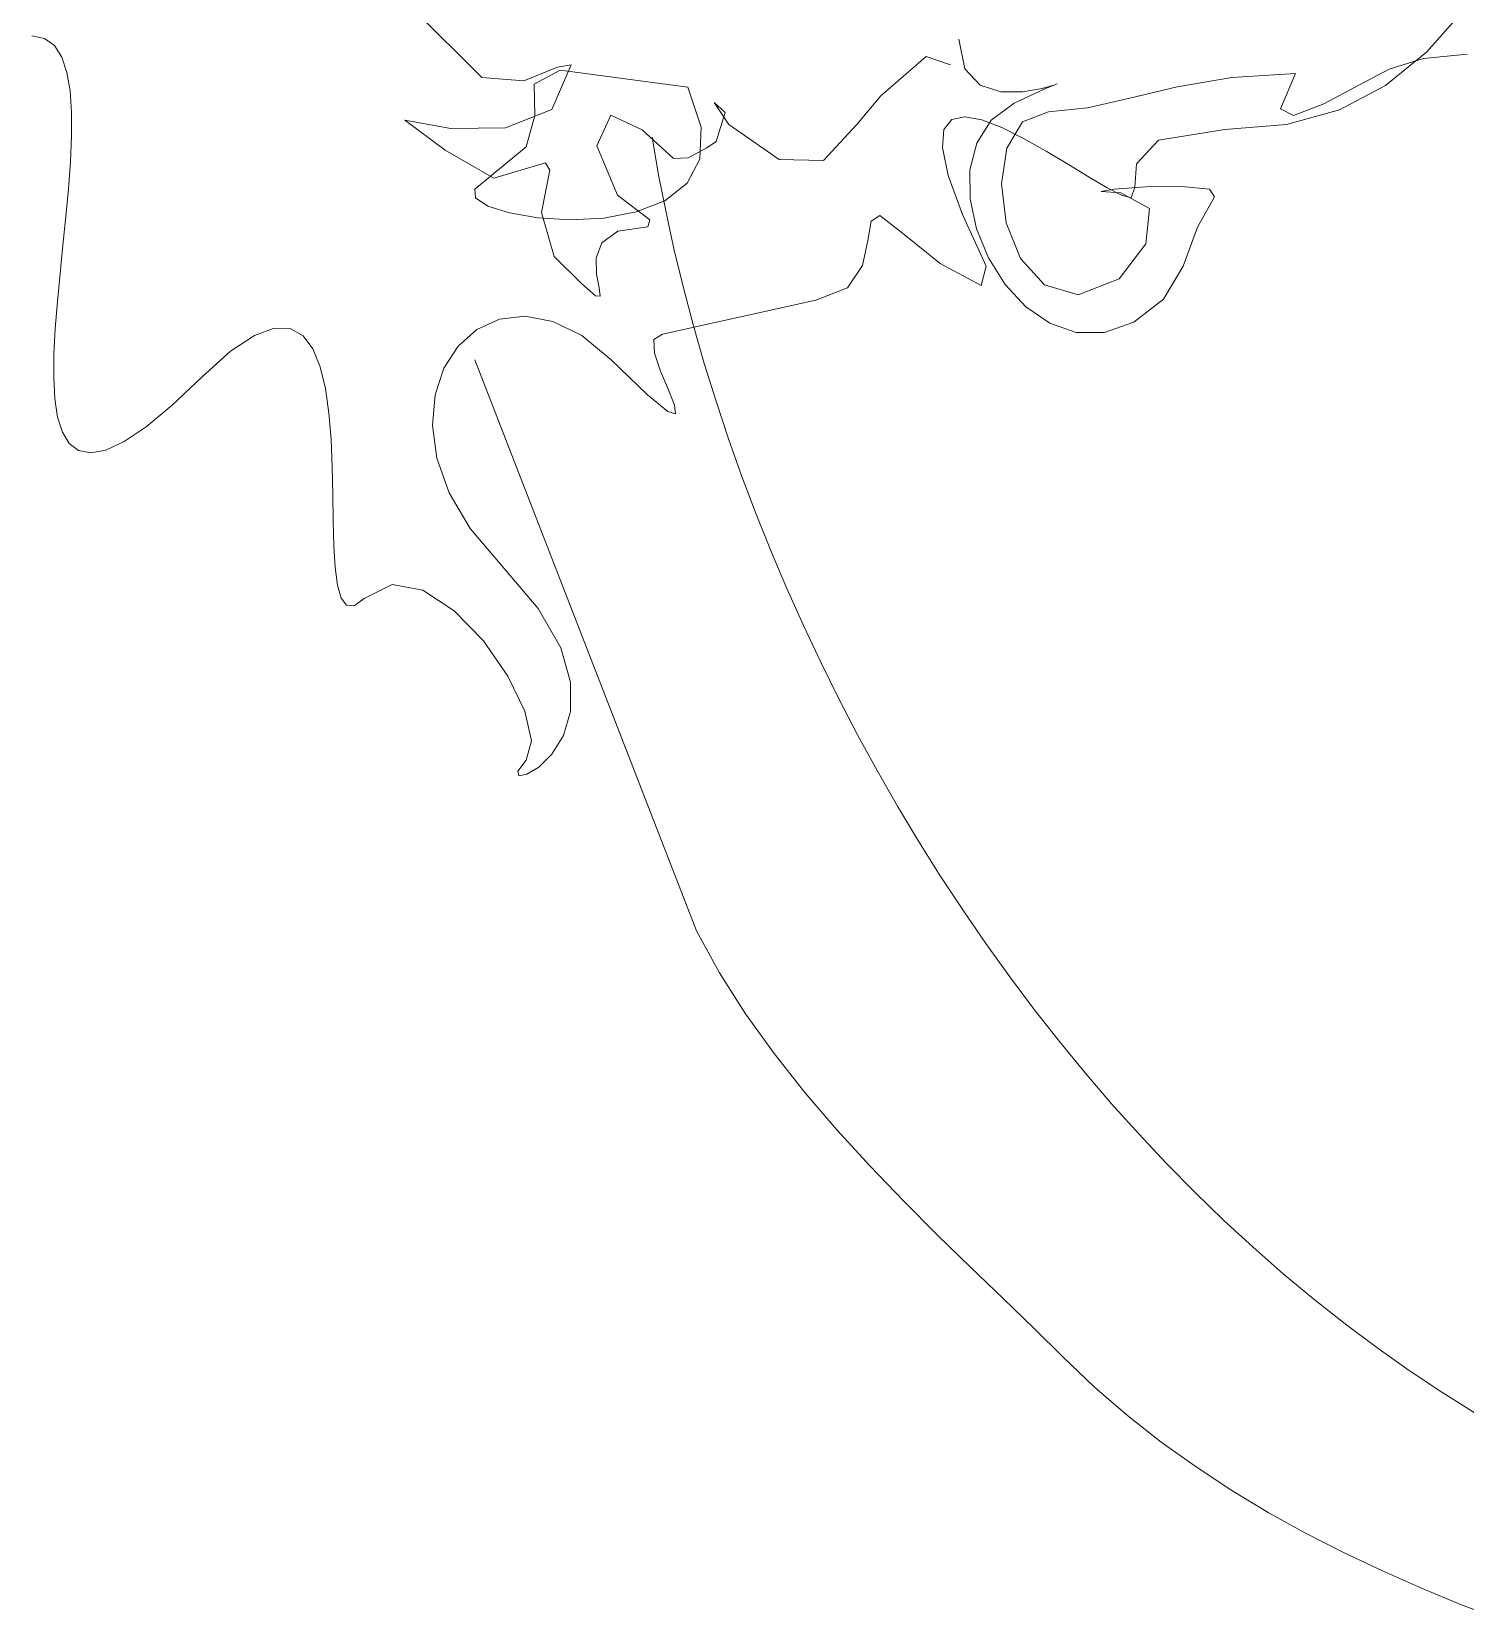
# Model space of a CAD drawing. Header units: centimetres. Extents: x 134057 to 145613, y 5028 to 39996.
# Drawn here: x 136169.5 to 136223, y 14435.8 to 14495 of the extents above; entities that cross this region are included whole.
import ezdxf

# ---------------------------------------------------------------- set-up
doc = ezdxf.new("R2010")
doc.units = ezdxf.units.CM
doc.layers.add('0.1', color=253, linetype='Continuous', lineweight=9)

msp = doc.modelspace()

# ---------------------------------------------------------------- linework, layer by layer
at = {"layer": '0.1', "linetype": 'Continuous', "lineweight": 13}
for p, q in [((136183.723, 14495.874), (136186.267, 14493.33)), ((136183.723, 14495.874), (136186.267, 14493.33)), ((136222.898, 14495.841), (136221.514, 14494.279)), ((136169.953, 14494.793), (136169.479, 14494.887)), ((136170.323, 14494.524), (136169.953, 14494.793)), ((136170.598, 14494.095), (136170.323, 14494.524)), ((136204.073, 14494.761), (136204.296, 14493.664)), ((136204.073, 14494.761), (136204.296, 14493.664)), ((136170.788, 14493.526), (136170.598, 14494.095)), ((136201.164, 14492.653), (136202.848, 14494.114)), ((136201.164, 14492.653), (136202.848, 14494.114)), ((136202.848, 14494.114), (136203.755, 14493.807)), ((136202.848, 14494.114), (136203.755, 14493.807)), ((136221.514, 14494.279), (136219.993, 14493.038)), ((136220.131, 14493.648), (136221.41, 14494.046)), ((136220.131, 14493.648), (136221.41, 14494.046)), ((136221.41, 14494.046), (136223.032, 14494.202)), ((136221.41, 14494.046), (136223.032, 14494.202)), ((136170.906, 14492.834), (136170.788, 14493.526)), ((136186.267, 14493.33), (136187.839, 14493.207)), ((136186.267, 14493.33), (136187.839, 14493.207)), ((136187.839, 14493.207), (136189.093, 14493.719)), ((136187.839, 14493.207), (136189.093, 14493.719)), ((136188.228, 14493.086), (136189.193, 14493.615)), ((136189.606, 14493.807), (136188.883, 14492.143)), ((136189.606, 14493.807), (136188.883, 14492.143)), ((136189.093, 14493.719), (136189.606, 14493.807)), ((136189.093, 14493.719), (136189.606, 14493.807)), ((136189.193, 14493.615), (136193.963, 14492.98)), ((136204.296, 14493.664), (136204.865, 14493.05)), ((136204.296, 14493.664), (136204.865, 14493.05)), ((136212.22, 14492.986), (136214.254, 14493.341)), ((136212.22, 14492.986), (136214.254, 14493.341)), ((136214.254, 14493.341), (136216.633, 14493.489)), ((136214.254, 14493.341), (136216.633, 14493.489)), ((136216.633, 14493.489), (136216.066, 14492.163)), ((136216.633, 14493.489), (136216.066, 14492.163)), ((136219.019, 14493.067), (136220.131, 14493.648)), ((136219.019, 14493.067), (136220.131, 14493.648)), ((136170.96, 14492.037), (136170.906, 14492.834)), ((136188.251, 14491.92), (136188.228, 14493.086)), ((136193.963, 14492.98), (136194.456, 14491.477)), ((136204.865, 14493.05), (136205.634, 14492.8)), ((136204.865, 14493.05), (136205.634, 14492.8)), ((136205.634, 14492.8), (136206.453, 14492.798)), ((136205.634, 14492.8), (136206.453, 14492.798)), ((136207.283, 14492.908), (136206.14, 14492.376)), ((136207.283, 14492.908), (136206.14, 14492.376)), ((136206.453, 14492.798), (136207.175, 14492.926)), ((136206.453, 14492.798), (136207.175, 14492.926)), ((136207.175, 14492.926), (136207.653, 14493.065)), ((136207.175, 14492.926), (136207.653, 14493.065)), ((136207.739, 14493.099), (136207.283, 14492.908)), ((136207.739, 14493.099), (136207.283, 14492.908)), ((136207.653, 14493.065), (136207.739, 14493.099)), ((136207.653, 14493.065), (136207.739, 14493.099)), ((136210.452, 14492.562), (136212.22, 14492.986)), ((136210.452, 14492.562), (136212.22, 14492.986)), ((136217.686, 14492.356), (136219.019, 14493.067)), ((136217.686, 14492.356), (136219.019, 14493.067)), ((136219.993, 14493.038), (136218.273, 14492.133)), ((136188.883, 14492.143), (136187.161, 14491.462)), ((136188.883, 14492.143), (136187.161, 14491.462)), ((136195.347, 14492.029), (136194.94, 14492.406)), ((136194.94, 14492.406), (136195.488, 14491.582)), ((136195.347, 14492.029), (136194.94, 14492.406)), ((136194.94, 14492.406), (136195.488, 14491.582)), ((136200.258, 14491.582), (136201.164, 14492.653)), ((136200.258, 14491.582), (136201.164, 14492.653)), ((136206.14, 14492.376), (136205.28, 14491.738)), ((136206.14, 14492.376), (136205.28, 14491.738)), ((136207.412, 14492.059), (136208.874, 14492.207)), ((136207.412, 14492.059), (136208.874, 14492.207)), ((136208.874, 14492.207), (136210.452, 14492.562)), ((136208.874, 14492.207), (136210.452, 14492.562)), ((136216.066, 14492.163), (136216.559, 14491.92)), ((136216.066, 14492.163), (136216.559, 14491.92)), ((136218.273, 14492.133), (136216.294, 14491.578)), ((136216.559, 14491.92), (136217.686, 14492.356)), ((136216.559, 14491.92), (136217.686, 14492.356)), ((136170.961, 14491.151), (136170.96, 14492.037)), ((136185.112, 14491.438), (136183.405, 14491.741)), ((136183.405, 14491.741), (136184.907, 14490.622)), ((136185.112, 14491.438), (136183.405, 14491.741)), ((136183.405, 14491.741), (136184.907, 14490.622)), ((136187.921, 14490.754), (136188.251, 14491.92)), ((136190.56, 14490.787), (136191.089, 14491.935)), ((136190.56, 14490.787), (136191.089, 14491.935)), ((136191.089, 14491.935), (136192.255, 14491.387)), ((136191.089, 14491.935), (136192.255, 14491.387)), ((136195.011, 14490.946), (136195.347, 14492.029)), ((136195.011, 14490.946), (136195.347, 14492.029)), ((136195.488, 14491.582), (136197.361, 14490.274)), ((136195.488, 14491.582), (136197.361, 14490.274)), ((136199.021, 14490.239), (136200.258, 14491.582)), ((136199.021, 14490.239), (136200.258, 14491.582)), ((136203.808, 14491.767), (136203.515, 14491.4)), ((136204.293, 14491.868), (136203.808, 14491.767)), ((136204.929, 14491.752), (136204.293, 14491.868)), ((136205.28, 14491.738), (136204.737, 14490.888)), ((136205.28, 14491.738), (136204.737, 14490.888)), ((136205.674, 14491.468), (136204.929, 14491.752)), ((136205.866, 14490.703), (136206.447, 14491.68)), ((136205.866, 14490.703), (136206.447, 14491.68)), ((136206.447, 14491.68), (136207.412, 14492.059)), ((136206.447, 14491.68), (136207.412, 14492.059)), ((136216.294, 14491.578), (136213.995, 14491.39)), ((136170.919, 14490.196), (136170.961, 14491.151)), ((136187.161, 14491.462), (136185.112, 14491.438)), ((136187.161, 14491.462), (136185.112, 14491.438)), ((136192.255, 14491.387), (136193.421, 14490.31)), ((136192.255, 14491.387), (136193.421, 14490.31)), ((136192.626, 14491.105), (136192.869, 14489.706)), ((136192.626, 14491.105), (136192.869, 14489.706)), ((136194.456, 14491.477), (136194.412, 14490.29)), ((136194.67, 14490.71), (136195.011, 14490.946)), ((136194.67, 14490.71), (136195.011, 14490.946)), ((136203.515, 14491.4), (136203.456, 14490.718)), ((136206.488, 14491.064), (136205.674, 14491.468)), ((136207.329, 14490.589), (136206.488, 14491.064)), ((136211.526, 14490.992), (136210.696, 14490.118)), ((136213.995, 14491.39), (136211.526, 14490.992)), ((136184.907, 14490.622), (136186.726, 14489.574)), ((136184.907, 14490.622), (136186.726, 14489.574)), ((136186.014, 14489.164), (136187.921, 14490.754)), ((136191.337, 14488.944), (136190.56, 14490.787)), ((136191.337, 14488.944), (136190.56, 14490.787)), ((136193.975, 14490.333), (136194.67, 14490.71)), ((136193.975, 14490.333), (136194.67, 14490.71)), ((136203.456, 14490.718), (136203.671, 14489.674)), ((136204.737, 14490.888), (136204.482, 14489.89)), ((136204.737, 14490.888), (136204.482, 14489.89)), ((136205.664, 14489.368), (136205.866, 14490.703)), ((136205.664, 14489.368), (136205.866, 14490.703)), ((136208.156, 14490.091), (136207.329, 14490.589)), ((136170.845, 14489.187), (136170.919, 14490.196)), ((136186.726, 14489.574), (136188.652, 14490.151)), ((136186.726, 14489.574), (136188.652, 14490.151)), ((136188.805, 14489.88), (136188.499, 14488.302)), ((136188.805, 14489.88), (136188.499, 14488.302)), ((136188.652, 14490.151), (136188.805, 14489.88)), ((136188.652, 14490.151), (136188.805, 14489.88)), ((136193.421, 14490.31), (136193.975, 14490.333)), ((136193.421, 14490.31), (136193.975, 14490.333)), ((136194.412, 14490.29), (136193.928, 14489.388)), ((136197.361, 14490.274), (136199.021, 14490.239)), ((136197.361, 14490.274), (136199.021, 14490.239)), ((136204.482, 14489.89), (136204.489, 14488.803)), ((136204.482, 14489.89), (136204.489, 14488.803)), ((136208.928, 14489.619), (136208.156, 14490.091)), ((136210.696, 14490.118), (136210.641, 14489.243)), ((136170.75, 14488.144), (136170.845, 14489.187)), ((136186.03, 14488.844), (136186.014, 14489.164)), ((136192.869, 14489.706), (136193.144, 14488.302)), ((136192.869, 14489.706), (136193.144, 14488.302)), ((136193.928, 14489.388), (136193.103, 14488.74)), ((136203.671, 14489.674), (136204.203, 14488.218)), ((136205.834, 14487.913), (136205.664, 14489.368)), ((136205.834, 14487.913), (136205.664, 14489.368)), ((136209.602, 14489.222), (136208.928, 14489.619)), ((136209.855, 14489.173), (136209.38, 14489.081)), ((136209.855, 14489.173), (136209.38, 14489.081)), ((136210.139, 14488.948), (136209.602, 14489.222)), ((136211.029, 14489.256), (136209.855, 14489.173)), ((136211.029, 14489.256), (136209.855, 14489.173)), ((136210.641, 14489.243), (136210.497, 14488.846)), ((136212.387, 14489.273), (136211.029, 14489.256)), ((136212.387, 14489.273), (136211.029, 14489.256)), ((136213.419, 14489.167), (136212.387, 14489.273)), ((136213.419, 14489.167), (136212.387, 14489.273)), ((136213.612, 14488.879), (136213.419, 14489.167)), ((136213.612, 14488.879), (136213.419, 14489.167)), ((136186.492, 14488.541), (136186.03, 14488.844)), ((136192.538, 14488.019), (136191.337, 14488.944)), ((136192.538, 14488.019), (136191.337, 14488.944)), ((136193.103, 14488.74), (136192.035, 14488.318)), ((136204.489, 14488.803), (136204.729, 14487.688)), ((136204.489, 14488.803), (136204.729, 14487.688)), ((136209.38, 14489.081), (136210.115, 14489.038)), ((136209.38, 14489.081), (136210.115, 14489.038)), ((136210.115, 14489.038), (136211.185, 14488.442)), ((136210.115, 14489.038), (136211.185, 14488.442)), ((136210.497, 14488.846), (136210.139, 14488.948)), ((136212.976, 14487.748), (136213.612, 14488.879)), ((136212.976, 14487.748), (136213.612, 14488.879)), ((136170.643, 14487.084), (136170.75, 14488.144)), ((136187.3, 14488.285), (136186.492, 14488.541)), ((136188.357, 14488.104), (136187.3, 14488.285)), ((136189.564, 14488.03), (136188.357, 14488.104)), ((136188.499, 14488.302), (136188.97, 14486.653)), ((136188.499, 14488.302), (136188.97, 14486.653)), ((136190.823, 14488.091), (136189.564, 14488.03)), ((136192.035, 14488.318), (136190.823, 14488.091)), ((136192.467, 14487.766), (136192.538, 14488.019)), ((136192.467, 14487.766), (136192.538, 14488.019)), ((136193.144, 14488.302), (136193.453, 14486.896)), ((136193.144, 14488.302), (136193.453, 14486.896)), ((136200.805, 14487.974), (136200.68, 14487.256)), ((136201.124, 14488.181), (136200.805, 14487.974)), ((136201.912, 14487.574), (136201.124, 14488.181)), ((136204.203, 14488.218), (136205.092, 14486.302)), ((136211.185, 14488.442), (136211.049, 14487.13)), ((136211.185, 14488.442), (136211.049, 14487.13)), ((136190.753, 14487.168), (136191.348, 14487.597)), ((136190.753, 14487.168), (136191.348, 14487.597)), ((136191.348, 14487.597), (136192.467, 14487.766)), ((136191.348, 14487.597), (136192.467, 14487.766)), ((136203.372, 14486.396), (136201.912, 14487.574)), ((136204.729, 14487.688), (136205.173, 14486.606)), ((136204.729, 14487.688), (136205.173, 14486.606)), ((136206.371, 14486.578), (136205.834, 14487.913)), ((136206.371, 14486.578), (136205.834, 14487.913)), ((136212.446, 14486.3), (136212.976, 14487.748)), ((136212.446, 14486.3), (136212.976, 14487.748)), ((136170.535, 14486.024), (136170.643, 14487.084)), ((136190.536, 14486.594), (136190.753, 14487.168)), ((136190.536, 14486.594), (136190.753, 14487.168)), ((136193.453, 14486.896), (136193.794, 14485.487)), ((136193.453, 14486.896), (136193.794, 14485.487)), ((136200.68, 14487.256), (136200.475, 14486.326)), ((136211.049, 14487.13), (136210.048, 14485.818)), ((136211.049, 14487.13), (136210.048, 14485.818)), ((136188.97, 14486.653), (136189.995, 14485.644)), ((136188.97, 14486.653), (136189.995, 14485.644)), ((136190.551, 14485.993), (136190.536, 14486.594)), ((136190.551, 14485.993), (136190.536, 14486.594)), ((136200.475, 14486.326), (136199.917, 14485.484)), ((136204.903, 14485.572), (136203.372, 14486.396)), ((136205.092, 14486.302), (136204.903, 14485.572)), ((136205.173, 14486.606), (136205.796, 14485.618)), ((136205.173, 14486.606), (136205.796, 14485.618)), ((136207.27, 14485.601), (136206.371, 14486.578)), ((136207.27, 14485.601), (136206.371, 14486.578)), ((136211.704, 14485.063), (136212.446, 14486.3)), ((136211.704, 14485.063), (136212.446, 14486.3)), ((136170.436, 14484.983), (136170.535, 14486.024)), ((136189.995, 14485.644), (136190.519, 14485.191)), ((136189.995, 14485.644), (136190.519, 14485.191)), ((136190.651, 14485.482), (136190.551, 14485.993)), ((136190.651, 14485.482), (136190.551, 14485.993)), ((136205.796, 14485.618), (136206.568, 14484.785)), ((136205.796, 14485.618), (136206.568, 14484.785)), ((136208.525, 14485.222), (136207.27, 14485.601)), ((136208.525, 14485.222), (136207.27, 14485.601)), ((136210.048, 14485.818), (136208.525, 14485.222)), ((136210.048, 14485.818), (136208.525, 14485.222)), ((136190.519, 14485.191), (136190.689, 14485.175)), ((136190.519, 14485.191), (136190.689, 14485.175)), ((136190.689, 14485.175), (136190.651, 14485.482)), ((136190.689, 14485.175), (136190.651, 14485.482)), ((136198.732, 14485.03), (136193.009, 14483.758)), ((136193.794, 14485.487), (136194.168, 14484.076)), ((136193.794, 14485.487), (136194.168, 14484.076)), ((136199.917, 14485.484), (136198.732, 14485.03)), ((136210.6, 14484.212), (136211.704, 14485.063)), ((136210.6, 14484.212), (136211.704, 14485.063)), ((136170.357, 14483.976), (136170.436, 14484.983)), ((136187.885, 14484.43), (136186.932, 14484.317)), ((136188.918, 14484.238), (136187.885, 14484.43)), ((136206.568, 14484.785), (136207.463, 14484.167)), ((136206.568, 14484.785), (136207.463, 14484.167)), ((136170.308, 14483.024), (136170.357, 14483.976)), ((136178.522, 14483.983), (136177.785, 14483.714)), ((136179.123, 14483.965), (136178.522, 14483.983)), ((136179.6, 14483.694), (136179.123, 14483.965)), ((136186.09, 14483.933), (136185.388, 14483.313)), ((136186.932, 14484.317), (136186.09, 14483.933)), ((136190, 14483.708), (136188.918, 14484.238)), ((136194.168, 14484.076), (136194.573, 14482.666)), ((136194.168, 14484.076), (136194.573, 14482.666)), ((136207.463, 14484.167), (136208.451, 14483.824)), ((136207.463, 14484.167), (136208.451, 14483.824)), ((136208.451, 14483.824), (136209.506, 14483.819)), ((136208.451, 14483.824), (136209.506, 14483.819)), ((136209.506, 14483.819), (136210.6, 14484.212)), ((136209.506, 14483.819), (136210.6, 14484.212)), ((136177.785, 14483.714), (136176.895, 14483.121)), ((136179.968, 14483.207), (136179.6, 14483.694)), ((136185.388, 14483.313), (136184.857, 14482.488)), ((136191.101, 14482.805), (136190, 14483.708)), ((136193.009, 14483.758), (136192.692, 14483.558)), ((136192.692, 14483.558), (136192.713, 14483.052)), ((136170.299, 14482.142), (136170.308, 14483.024)), ((136176.895, 14483.121), (136175.839, 14482.169)), ((136180.243, 14482.541), (136179.968, 14483.207)), ((136194.281, 14461.501), (136186.014, 14482.805)), ((136192.454, 14481.497), (136191.101, 14482.805)), ((136192.713, 14483.052), (136192.938, 14482.381)), ((136194.573, 14482.666), (136195.01, 14481.257)), ((136194.573, 14482.666), (136195.01, 14481.257)), ((136170.342, 14481.348), (136170.299, 14482.142)), ((136175.839, 14482.169), (136174.718, 14481.106)), ((136180.438, 14481.731), (136180.243, 14482.541)), ((136184.857, 14482.488), (136184.528, 14481.495)), ((136192.938, 14482.381), (136193.234, 14481.686)), ((136180.568, 14480.813), (136180.438, 14481.731)), ((136184.528, 14481.495), (136184.431, 14480.366)), ((136193.21, 14480.873), (136192.454, 14481.497)), ((136193.234, 14481.686), (136193.467, 14481.109)), ((136170.445, 14480.661), (136170.342, 14481.348)), ((136174.718, 14481.106), (136173.752, 14480.308)), ((136193.503, 14480.791), (136193.21, 14480.873)), ((136193.467, 14481.109), (136193.503, 14480.791)), ((136195.01, 14481.257), (136195.478, 14479.85)), ((136195.01, 14481.257), (136195.478, 14479.85)), ((136170.62, 14480.098), (136170.445, 14480.661)), ((136173.752, 14480.308), (136172.93, 14479.757)), ((136180.648, 14479.824), (136180.568, 14480.813)), ((136184.431, 14480.366), (136184.596, 14479.136)), ((136170.877, 14479.676), (136170.62, 14480.098)), ((136171.226, 14479.414), (136170.877, 14479.676)), ((136172.93, 14479.757), (136172.242, 14479.437)), ((136180.692, 14478.798), (136180.648, 14479.824)), ((136195.478, 14479.85), (136195.976, 14478.446)), ((136195.478, 14479.85), (136195.976, 14478.446)), ((136171.677, 14479.328), (136171.226, 14479.414)), ((136172.242, 14479.437), (136171.677, 14479.328)), ((136184.596, 14479.136), (136185.053, 14477.838)), ((136180.715, 14477.773), (136180.692, 14478.798)), ((136195.976, 14478.446), (136196.505, 14477.047)), ((136195.976, 14478.446), (136196.505, 14477.047)), ((136180.731, 14476.784), (136180.715, 14477.773)), ((136185.053, 14477.838), (136185.834, 14476.505)), ((136180.755, 14475.867), (136180.731, 14476.784)), ((136196.505, 14477.047), (136197.064, 14475.654)), ((136196.505, 14477.047), (136197.064, 14475.654)), ((136185.834, 14476.505), (136186.967, 14475.173)), ((136180.802, 14475.059), (136180.755, 14475.867)), ((136197.064, 14475.654), (136197.652, 14474.267)), ((136197.064, 14475.654), (136197.652, 14474.267)), ((136180.885, 14474.395), (136180.802, 14475.059)), ((136186.967, 14475.173), (136188.38, 14473.527)), ((136181.02, 14473.911), (136180.885, 14474.395)), ((136182.922, 14474.424), (136181.88, 14473.901)), ((136184.076, 14474.209), (136182.922, 14474.424)), ((136181.221, 14473.644), (136181.02, 14473.911)), ((136181.88, 14473.901), (136181.503, 14473.628)), ((136185.245, 14473.443), (136184.076, 14474.209)), ((136197.652, 14474.267), (136198.27, 14472.888)), ((136197.652, 14474.267), (136198.27, 14472.888)), ((136181.503, 14473.628), (136181.221, 14473.644)), ((136186.332, 14472.312), (136185.245, 14473.443)), ((136188.38, 14473.527), (136189.218, 14472.059)), ((136198.27, 14472.888), (136198.916, 14471.519)), ((136198.27, 14472.888), (136198.916, 14471.519)), ((136187.239, 14471.001), (136186.332, 14472.312)), ((136189.218, 14472.059), (136189.584, 14470.777)), ((136198.916, 14471.519), (136199.591, 14470.159)), ((136198.916, 14471.519), (136199.591, 14470.159)), ((136187.872, 14469.698), (136187.239, 14471.001)), ((136189.584, 14470.777), (136189.582, 14469.685)), ((136188.131, 14468.589), (136187.872, 14469.698)), ((136189.582, 14469.685), (136189.315, 14468.789)), ((136199.591, 14470.159), (136200.294, 14468.81)), ((136199.591, 14470.159), (136200.294, 14468.81)), ((136187.921, 14467.86), (136188.131, 14468.589)), ((136189.315, 14468.789), (136188.885, 14468.095)), ((136200.294, 14468.81), (136201.025, 14467.474)), ((136200.294, 14468.81), (136201.025, 14467.474)), ((136187.612, 14467.457), (136187.921, 14467.86)), ((136188.885, 14468.095), (136188.397, 14467.61)), ((136187.658, 14467.285), (136187.612, 14467.457)), ((136187.954, 14467.338), (136187.658, 14467.285)), ((136188.397, 14467.61), (136187.954, 14467.338)), ((136201.025, 14467.474), (136201.783, 14466.152)), ((136201.025, 14467.474), (136201.783, 14466.152)), ((136201.783, 14466.152), (136202.568, 14464.844)), ((136201.783, 14466.152), (136202.568, 14464.844)), ((136202.568, 14464.844), (136203.379, 14463.552)), ((136202.568, 14464.844), (136203.379, 14463.552)), ((136203.379, 14463.552), (136204.217, 14462.277)), ((136203.379, 14463.552), (136204.217, 14462.277)), ((136204.217, 14462.277), (136205.08, 14461.02)), ((136204.217, 14462.277), (136205.08, 14461.02)), ((136195.139, 14459.931), (136194.281, 14461.501)), ((136205.08, 14461.02), (136205.969, 14459.782)), ((136205.08, 14461.02), (136205.969, 14459.782)), ((136196.111, 14458.402), (136195.139, 14459.931)), ((136205.969, 14459.782), (136206.883, 14458.564)), ((136205.969, 14459.782), (136206.883, 14458.564)), ((136197.177, 14456.915), (136196.111, 14458.402)), ((136206.883, 14458.564), (136207.822, 14457.368)), ((136206.883, 14458.564), (136207.822, 14457.368)), ((136207.822, 14457.368), (136208.785, 14456.194)), ((136207.822, 14457.368), (136208.785, 14456.194)), ((136198.32, 14455.471), (136197.177, 14456.915)), ((136208.785, 14456.194), (136209.771, 14455.044)), ((136208.785, 14456.194), (136209.771, 14455.044)), ((136199.52, 14454.071), (136198.32, 14455.471)), ((136209.771, 14455.044), (136210.782, 14453.919)), ((136209.771, 14455.044), (136210.782, 14453.919)), ((136200.759, 14452.717), (136199.52, 14454.071)), ((136210.782, 14453.919), (136211.815, 14452.82)), ((136210.782, 14453.919), (136211.815, 14452.82)), ((136202.018, 14451.409), (136200.759, 14452.717)), ((136211.815, 14452.82), (136212.871, 14451.748)), ((136211.815, 14452.82), (136212.871, 14451.748)), ((136203.278, 14450.148), (136202.018, 14451.409)), ((136212.871, 14451.748), (136213.95, 14450.704)), ((136212.871, 14451.748), (136213.95, 14450.704)), ((136213.95, 14450.704), (136215.05, 14449.69)), ((136213.95, 14450.704), (136215.05, 14449.69)), ((136204.52, 14448.936), (136203.278, 14450.148)), ((136215.05, 14449.69), (136216.172, 14448.706)), ((136215.05, 14449.69), (136216.172, 14448.706)), ((136205.726, 14447.774), (136204.52, 14448.936)), ((136216.172, 14448.706), (136217.316, 14447.753)), ((136216.172, 14448.706), (136217.316, 14447.753)), ((136206.877, 14446.662), (136205.726, 14447.774)), ((136217.316, 14447.753), (136218.48, 14446.833)), ((136217.316, 14447.753), (136218.48, 14446.833)), ((136207.953, 14445.602), (136206.877, 14446.662)), ((136218.48, 14446.833), (136219.665, 14445.947)), ((136218.48, 14446.833), (136219.665, 14445.947)), ((136219.665, 14445.947), (136220.87, 14445.096)), ((136219.665, 14445.947), (136220.87, 14445.096)), ((136209.136, 14444.476), (136207.953, 14445.602)), ((136220.87, 14445.096), (136222.095, 14444.282)), ((136220.87, 14445.096), (136222.095, 14444.282)), ((136210.359, 14443.419), (136209.136, 14444.476)), ((136222.095, 14444.282), (136223.339, 14443.504)), ((136222.095, 14444.282), (136223.339, 14443.504)), ((136211.621, 14442.426), (136210.359, 14443.419)), ((136212.92, 14441.494), (136211.621, 14442.426)), ((136214.252, 14440.619), (136212.92, 14441.494)), ((136215.615, 14439.798), (136214.252, 14440.619)), ((136217.008, 14439.025), (136215.615, 14439.798)), ((136218.428, 14438.299), (136217.008, 14439.025)), ((136219.872, 14437.615), (136218.428, 14438.299)), ((136221.338, 14436.969), (136219.872, 14437.615)), ((136222.824, 14436.357), (136221.338, 14436.969)), ((136224.327, 14435.776), (136222.824, 14436.357))]:
    msp.add_line(p, q, dxfattribs=at)

doc.saveas('drawing.dxf')
